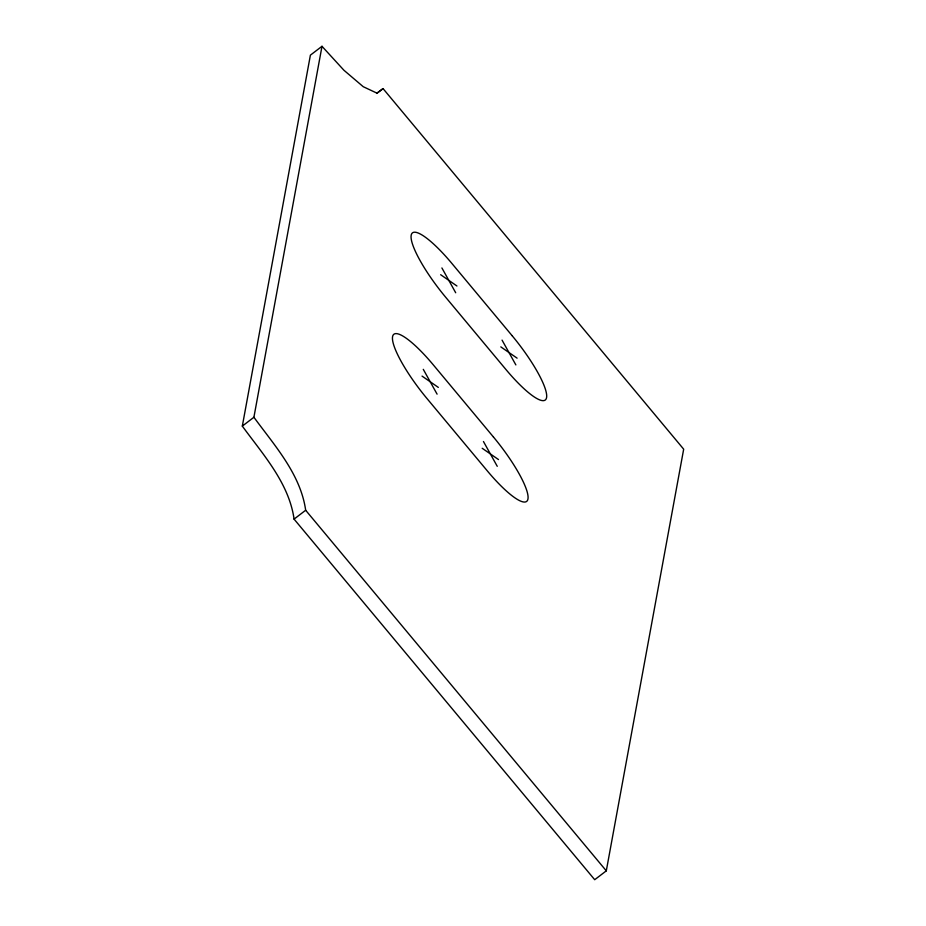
<?xml version="1.0" encoding="UTF-8"?>
<svg xmlns="http://www.w3.org/2000/svg" width="926" height="926" viewBox="0 0 926 926"><rect width="100%" height="100%" fill="white"/><g stroke="black" fill="none" stroke-linecap="round" stroke-linejoin="round"><path stroke-width="1.39" d="M242.323 426.11L310.395 55.155L321.993 46.3L343.94 70.26L363.247 86.708L376.975 93.156L383.051 88.607L683.677 449.191L606.298 870.845L594.7 879.7L294.074 519.116C289.028 483.129 263.019 454.481 242.323 426.11L253.909 417.256L321.993 46.3M376.732 93.433L383.051 88.607M294.074 519.116L305.661 510.249C300.626 474.262 274.617 445.626 253.909 417.256M440.66 274.709L456.935 285.995M500.816 346.88L517.102 358.154M422.048 376.106L438.322 387.392M482.203 448.277L498.489 459.551M305.661 510.249L606.298 870.845M502.054 340.12L515.863 364.913M441.899 267.95L455.696 292.755M483.453 441.517L497.25 466.31M423.286 369.347L437.084 394.152M512.055 335.617L451.9 263.459A59.796 12.964 52.6 0 0 411.19 235.25A59.796 12.964 52.6 0 0 445.695 297.258L505.862 369.416A59.796 12.964 52.6 0 0 546.56 397.613A59.796 12.964 52.6 0 0 512.055 335.617M493.454 437.014L433.287 364.856A59.796 12.964 52.6 0 0 392.578 336.647A59.796 12.964 52.6 0 0 427.083 398.655L487.25 470.813A59.796 12.964 52.6 0 0 527.947 499.021A59.796 12.964 52.6 0 0 493.454 437.014"/></g></svg>
